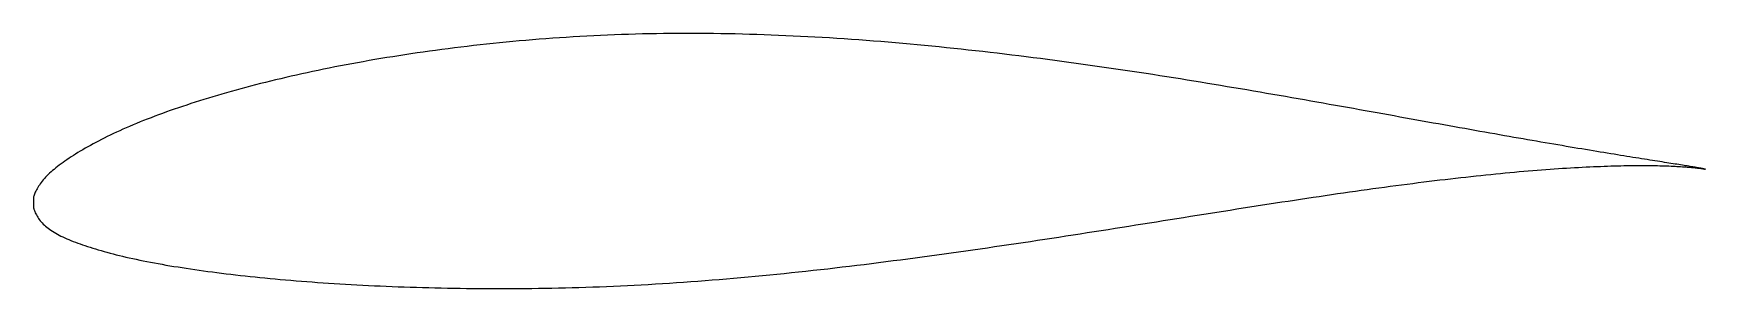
# Model space of a CAD drawing. Header units: metres. Extents: x -17 to 34.5, y -2.9 to 5.
import ezdxf

# ---------------------------------------------------------------- set-up
doc = ezdxf.new("R2010")
doc.units = ezdxf.units.M

msp = doc.modelspace()

# ---------------------------------------------------------------- linework, layer by layer
msp.add_lwpolyline([(34.497, 0.809), (34.496, 0.809), (34.493, 0.81), (34.488, 0.811), (34.481, 0.813), (34.472, 0.815), (34.461, 0.817), (34.448, 0.82), (34.434, 0.823), (34.417, 0.827), (34.398, 0.83), (34.378, 0.834), (34.355, 0.838), (34.33, 0.843), (34.304, 0.848), (34.275, 0.853), (34.245, 0.858), (34.213, 0.864), (34.178, 0.869), (34.142, 0.876), (34.104, 0.882), (34.064, 0.889), (34.022, 0.896), (33.977, 0.903), (33.932, 0.91), (33.884, 0.918), (33.834, 0.926), (33.782, 0.934), (33.729, 0.943), (33.673, 0.952), (33.616, 0.961), (33.556, 0.97), (33.495, 0.98), (33.432, 0.99), (33.367, 1), (33.3, 1.011), (33.231, 1.022), (33.16, 1.033), (33.088, 1.044), (33.014, 1.056), (32.937, 1.068), (32.859, 1.08), (32.779, 1.093), (32.698, 1.106), (32.614, 1.119), (32.529, 1.133), (32.441, 1.146), (32.352, 1.161), (32.261, 1.175), (32.169, 1.19), (32.074, 1.205), (31.978, 1.221), (31.88, 1.237), (31.78, 1.253), (31.679, 1.269), (31.575, 1.286), (31.47, 1.303), (31.363, 1.321), (31.255, 1.338), (31.145, 1.357), (31.033, 1.375), (30.919, 1.394), (30.804, 1.413), (30.686, 1.433), (30.568, 1.453), (30.447, 1.473), (30.325, 1.493), (30.202, 1.514), (30.076, 1.536), (29.949, 1.557), (29.82, 1.579), (29.69, 1.602), (29.558, 1.624), (29.425, 1.647), (29.29, 1.671), (29.153, 1.694), (29.015, 1.718), (28.875, 1.743), (28.734, 1.767), (28.591, 1.792), (28.447, 1.818), (28.301, 1.843), (28.154, 1.869), (28.005, 1.895), (27.855, 1.922), (27.703, 1.949), (27.55, 1.976), (27.395, 2.004), (27.239, 2.031), (27.081, 2.059), (26.922, 2.088), (26.762, 2.116), (26.6, 2.145), (26.437, 2.174), (26.273, 2.204), (26.107, 2.233), (25.94, 2.263), (25.772, 2.294), (25.602, 2.324), (25.431, 2.355), (25.259, 2.386), (25.085, 2.417), (24.91, 2.449), (24.734, 2.48), (24.557, 2.512), (24.379, 2.544), (24.199, 2.576), (24.018, 2.609), (23.836, 2.642), (23.653, 2.675), (23.468, 2.707), (23.283, 2.741), (23.096, 2.774), (22.909, 2.807), (22.72, 2.841), (22.53, 2.874), (22.339, 2.908), (22.147, 2.942), (21.954, 2.976), (21.76, 3.01), (21.565, 3.044), (21.369, 3.078), (21.173, 3.112), (20.975, 3.146), (20.776, 3.18), (20.576, 3.215), (20.375, 3.249), (20.174, 3.283), (19.972, 3.317), (19.768, 3.351), (19.564, 3.385), (19.359, 3.419), (19.154, 3.453), (18.947, 3.487), (18.74, 3.521), (18.532, 3.554), (18.323, 3.588), (18.113, 3.621), (17.903, 3.654), (17.692, 3.688), (17.48, 3.721), (17.268, 3.753), (17.055, 3.786), (16.841, 3.818), (16.627, 3.85), (16.412, 3.882), (16.197, 3.914), (15.981, 3.946), (15.764, 3.977), (15.547, 4.008), (15.33, 4.038), (15.112, 4.069), (14.893, 4.099), (14.674, 4.129), (14.455, 4.158), (14.235, 4.187), (14.014, 4.215), (13.794, 4.244), (13.572, 4.272), (13.351, 4.299), (13.129, 4.326), (12.907, 4.353), (12.685, 4.379), (12.462, 4.405), (12.239, 4.431), (12.015, 4.456), (11.792, 4.48), (11.568, 4.505), (11.344, 4.528), (11.12, 4.551), (10.895, 4.574), (10.671, 4.596), (10.446, 4.618), (10.221, 4.639), (9.997, 4.66), (9.772, 4.68), (9.547, 4.7), (9.321, 4.718), (9.096, 4.737), (8.871, 4.755), (8.646, 4.772), (8.421, 4.789), (8.196, 4.805), (7.97, 4.821), (7.745, 4.836), (7.52, 4.85), (7.296, 4.863), (7.071, 4.876), (6.846, 4.889), (6.622, 4.9), (6.398, 4.911), (6.174, 4.921), (5.95, 4.931), (5.726, 4.94), (5.503, 4.948), (5.279, 4.955), (5.057, 4.962), (4.834, 4.968), (4.612, 4.974), (4.39, 4.978), (4.168, 4.982), (3.947, 4.985), (3.726, 4.987), (3.505, 4.989), (3.285, 4.989), (3.066, 4.989), (2.846, 4.988), (2.628, 4.987), (2.409, 4.984), (2.192, 4.981), (1.974, 4.977), (1.758, 4.973), (1.541, 4.967), (1.326, 4.961), (1.111, 4.954), (0.896, 4.946), (0.682, 4.938), (0.469, 4.928), (0.256, 4.918), (0.045, 4.907), (-0.167, 4.896), (-0.377, 4.883), (-0.587, 4.87), (-0.796, 4.856), (-1.005, 4.842), (-1.213, 4.827), (-1.42, 4.811), (-1.626, 4.794), (-1.831, 4.777), (-2.036, 4.759), (-2.239, 4.74), (-2.442, 4.721), (-2.644, 4.701), (-2.845, 4.68), (-3.045, 4.659), (-3.245, 4.637), (-3.443, 4.615), (-3.641, 4.592), (-3.837, 4.568), (-4.033, 4.544), (-4.227, 4.519), (-4.421, 4.494), (-4.613, 4.469), (-4.805, 4.442), (-4.995, 4.416), (-5.185, 4.389), (-5.373, 4.361), (-5.561, 4.333), (-5.747, 4.304), (-5.932, 4.275), (-6.116, 4.245), (-6.299, 4.215), (-6.481, 4.184), (-6.661, 4.153), (-6.84, 4.121), (-7.019, 4.089), (-7.196, 4.057), (-7.371, 4.024), (-7.546, 3.991), (-7.719, 3.957), (-7.891, 3.923), (-8.062, 3.888), (-8.231, 3.853), (-8.4, 3.818), (-8.566, 3.782), (-8.732, 3.746), (-8.896, 3.709), (-9.059, 3.672), (-9.22, 3.635), (-9.381, 3.597), (-9.539, 3.559), (-9.697, 3.521), (-9.853, 3.483), (-10.007, 3.444), (-10.16, 3.405), (-10.312, 3.365), (-10.462, 3.325), (-10.611, 3.285), (-10.758, 3.245), (-10.904, 3.205), (-11.048, 3.164), (-11.191, 3.123), (-11.332, 3.082), (-11.472, 3.04), (-11.61, 2.999), (-11.747, 2.957), (-11.882, 2.915), (-12.015, 2.873), (-12.147, 2.83), (-12.278, 2.787), (-12.406, 2.744), (-12.533, 2.701), (-12.659, 2.658), (-12.783, 2.615), (-12.905, 2.572), (-13.026, 2.528), (-13.145, 2.484), (-13.262, 2.44), (-13.377, 2.396), (-13.491, 2.352), (-13.604, 2.308), (-13.714, 2.264), (-13.823, 2.219), (-13.93, 2.175), (-14.035, 2.13), (-14.139, 2.085), (-14.241, 2.04), (-14.341, 1.995), (-14.439, 1.95), (-14.536, 1.905), (-14.631, 1.86), (-14.724, 1.815), (-14.815, 1.769), (-14.904, 1.724), (-14.992, 1.679), (-15.078, 1.634), (-15.162, 1.589), (-15.244, 1.544), (-15.325, 1.499), (-15.403, 1.454), (-15.48, 1.409), (-15.555, 1.365), (-15.628, 1.321), (-15.699, 1.276), (-15.769, 1.233), (-15.836, 1.189), (-15.902, 1.146), (-15.965, 1.103), (-16.027, 1.06), (-16.087, 1.017), (-16.145, 0.975), (-16.202, 0.933), (-16.256, 0.891), (-16.309, 0.849), (-16.359, 0.807), (-16.408, 0.766), (-16.454, 0.725), (-16.499, 0.684), (-16.542, 0.643), (-16.583, 0.602), (-16.622, 0.561), (-16.659, 0.521), (-16.694, 0.481), (-16.728, 0.441), (-16.759, 0.401), (-16.788, 0.362), (-16.816, 0.323), (-16.841, 0.285), (-16.865, 0.247), (-16.887, 0.21), (-16.906, 0.173), (-16.924, 0.138), (-16.94, 0.103), (-16.954, 0.07), (-16.966, 0.038), (-16.976, 0.009), (-16.984, -0.018), (-16.991, -0.04), (-16.995, -0.058), (-16.998, -0.069), (-16.991, -0.398), (-16.99, -0.401), (-16.987, -0.409), (-16.982, -0.421), (-16.974, -0.44), (-16.965, -0.465), (-16.953, -0.495), (-16.94, -0.527), (-16.924, -0.562), (-16.907, -0.597), (-16.887, -0.632), (-16.866, -0.668), (-16.843, -0.704), (-16.817, -0.739), (-16.79, -0.774), (-16.761, -0.809), (-16.73, -0.843), (-16.697, -0.877), (-16.662, -0.91), (-16.625, -0.943), (-16.586, -0.975), (-16.545, -1.007), (-16.503, -1.039), (-16.458, -1.07), (-16.412, -1.1), (-16.363, -1.131), (-16.313, -1.16), (-16.261, -1.189), (-16.207, -1.218), (-16.151, -1.247), (-16.093, -1.275), (-16.033, -1.302), (-15.971, -1.33), (-15.908, -1.357), (-15.842, -1.384), (-15.775, -1.41), (-15.706, -1.437), (-15.635, -1.463), (-15.562, -1.489), (-15.487, -1.515), (-15.411, -1.541), (-15.332, -1.567), (-15.252, -1.593), (-15.17, -1.619), (-15.086, -1.644), (-15, -1.67), (-14.913, -1.695), (-14.824, -1.72), (-14.733, -1.746), (-14.64, -1.771), (-14.545, -1.795), (-14.448, -1.82), (-14.35, -1.844), (-14.25, -1.868), (-14.148, -1.892), (-14.045, -1.916), (-13.94, -1.939), (-13.833, -1.962), (-13.724, -1.985), (-13.614, -2.008), (-13.502, -2.03), (-13.388, -2.052), (-13.273, -2.074), (-13.155, -2.096), (-13.037, -2.117), (-12.916, -2.138), (-12.794, -2.159), (-12.67, -2.179), (-12.545, -2.199), (-12.418, -2.219), (-12.29, -2.239), (-12.159, -2.259), (-12.028, -2.278), (-11.894, -2.297), (-11.759, -2.316), (-11.623, -2.335), (-11.485, -2.353), (-11.345, -2.371), (-11.204, -2.389), (-11.061, -2.406), (-10.917, -2.423), (-10.772, -2.44), (-10.625, -2.457), (-10.476, -2.473), (-10.326, -2.49), (-10.174, -2.505), (-10.021, -2.521), (-9.867, -2.536), (-9.711, -2.551), (-9.554, -2.566), (-9.395, -2.581), (-9.236, -2.595), (-9.074, -2.609), (-8.911, -2.622), (-8.747, -2.635), (-8.582, -2.648), (-8.415, -2.661), (-8.247, -2.673), (-8.078, -2.685), (-7.908, -2.696), (-7.736, -2.707), (-7.563, -2.718), (-7.388, -2.729), (-7.213, -2.739), (-7.036, -2.748), (-6.858, -2.758), (-6.679, -2.767), (-6.499, -2.775), (-6.317, -2.784), (-6.135, -2.791), (-5.951, -2.799), (-5.766, -2.806), (-5.58, -2.812), (-5.393, -2.818), (-5.205, -2.824), (-5.016, -2.83), (-4.826, -2.835), (-4.634, -2.84), (-4.442, -2.844), (-4.249, -2.847), (-4.054, -2.851), (-3.859, -2.854), (-3.663, -2.856), (-3.466, -2.858), (-3.268, -2.86), (-3.069, -2.861), (-2.869, -2.862), (-2.668, -2.862), (-2.467, -2.862), (-2.264, -2.862), (-2.061, -2.86), (-1.857, -2.859), (-1.652, -2.856), (-1.446, -2.854), (-1.24, -2.851), (-1.033, -2.847), (-0.825, -2.843), (-0.616, -2.838), (-0.407, -2.832), (-0.197, -2.826), (0.014, -2.82), (0.225, -2.813), (0.437, -2.805), (0.65, -2.796), (0.863, -2.787), (1.077, -2.778), (1.292, -2.768), (1.507, -2.757), (1.722, -2.746), (1.938, -2.733), (2.155, -2.721), (2.372, -2.708), (2.589, -2.694), (2.807, -2.68), (3.026, -2.665), (3.245, -2.649), (3.464, -2.633), (3.684, -2.616), (3.904, -2.599), (4.124, -2.581), (4.345, -2.563), (4.566, -2.544), (4.787, -2.524), (5.009, -2.504), (5.231, -2.484), (5.453, -2.463), (5.676, -2.441), (5.899, -2.419), (6.121, -2.396), (6.345, -2.373), (6.568, -2.35), (6.791, -2.326), (7.015, -2.301), (7.239, -2.276), (7.462, -2.251), (7.686, -2.225), (7.91, -2.199), (8.134, -2.172), (8.358, -2.145), (8.583, -2.118), (8.807, -2.09), (9.031, -2.062), (9.255, -2.033), (9.479, -2.004), (9.703, -1.975), (9.927, -1.946), (10.151, -1.916), (10.374, -1.886), (10.598, -1.856), (10.822, -1.826), (11.045, -1.795), (11.268, -1.764), (11.491, -1.732), (11.714, -1.701), (11.936, -1.669), (12.158, -1.637), (12.38, -1.605), (12.602, -1.573), (12.823, -1.541), (13.044, -1.508), (13.265, -1.475), (13.486, -1.443), (13.706, -1.41), (13.925, -1.376), (14.145, -1.343), (14.364, -1.31), (14.582, -1.276), (14.8, -1.243), (15.018, -1.209), (15.235, -1.175), (15.451, -1.142), (15.667, -1.108), (15.883, -1.074), (16.098, -1.041), (16.312, -1.007), (16.526, -0.973), (16.739, -0.939), (16.952, -0.906), (17.164, -0.872), (17.376, -0.838), (17.586, -0.805), (17.796, -0.772), (18.006, -0.738), (18.215, -0.705), (18.423, -0.672), (18.63, -0.639), (18.836, -0.606), (19.042, -0.574), (19.247, -0.541), (19.451, -0.509), (19.655, -0.477), (19.857, -0.445), (20.059, -0.413), (20.26, -0.382), (20.46, -0.351), (20.659, -0.32), (20.857, -0.289), (21.054, -0.258), (21.251, -0.228), (21.446, -0.198), (21.641, -0.168), (21.834, -0.139), (22.027, -0.11), (22.218, -0.081), (22.409, -0.053), (22.598, -0.025), (22.787, 0.003), (22.974, 0.031), (23.16, 0.058), (23.345, 0.085), (23.529, 0.111), (23.712, 0.137), (23.894, 0.163), (24.075, 0.188), (24.254, 0.213), (24.433, 0.238), (24.61, 0.262), (24.786, 0.285), (24.961, 0.308), (25.134, 0.331), (25.306, 0.354), (25.477, 0.376), (25.647, 0.397), (25.816, 0.418), (25.983, 0.439), (26.149, 0.459), (26.313, 0.479), (26.477, 0.498), (26.639, 0.517), (26.799, 0.536), (26.958, 0.554), (27.116, 0.571), (27.273, 0.589), (27.428, 0.605), (27.581, 0.622), (27.734, 0.637), (27.884, 0.653), (28.034, 0.668), (28.182, 0.682), (28.328, 0.696), (28.473, 0.71), (28.616, 0.723), (28.758, 0.736), (28.899, 0.748), (29.038, 0.76), (29.175, 0.771), (29.311, 0.782), (29.445, 0.792), (29.578, 0.802), (29.709, 0.812), (29.838, 0.821), (29.966, 0.83), (30.092, 0.838), (30.217, 0.846), (30.34, 0.854), (30.462, 0.861), (30.581, 0.868), (30.7, 0.874), (30.816, 0.88), (30.931, 0.885), (31.044, 0.89), (31.155, 0.895), (31.265, 0.899), (31.373, 0.903), (31.479, 0.907), (31.584, 0.91), (31.687, 0.913), (31.788, 0.916), (31.887, 0.918), (31.985, 0.92), (32.081, 0.921), (32.175, 0.923), (32.267, 0.924), (32.358, 0.924), (32.446, 0.925), (32.533, 0.925), (32.619, 0.924), (32.702, 0.924), (32.783, 0.923), (32.863, 0.922), (32.941, 0.921), (33.017, 0.92), (33.091, 0.918), (33.163, 0.916), (33.234, 0.914), (33.302, 0.912), (33.369, 0.91), (33.434, 0.907), (33.497, 0.904), (33.558, 0.902), (33.617, 0.899), (33.674, 0.895), (33.73, 0.892), (33.783, 0.889), (33.835, 0.885), (33.885, 0.882), (33.932, 0.878), (33.978, 0.875), (34.022, 0.871), (34.064, 0.867), (34.104, 0.863), (34.142, 0.86), (34.179, 0.856), (34.213, 0.852), (34.245, 0.848), (34.276, 0.845), (34.304, 0.841), (34.331, 0.838), (34.355, 0.834), (34.378, 0.831), (34.398, 0.828), (34.417, 0.825), (34.434, 0.822), (34.449, 0.819), (34.461, 0.817), (34.472, 0.815), (34.481, 0.813), (34.488, 0.811), (34.493, 0.81), (34.496, 0.809), (34.497, 0.809)], close=True)

doc.saveas('drawing.dxf')
